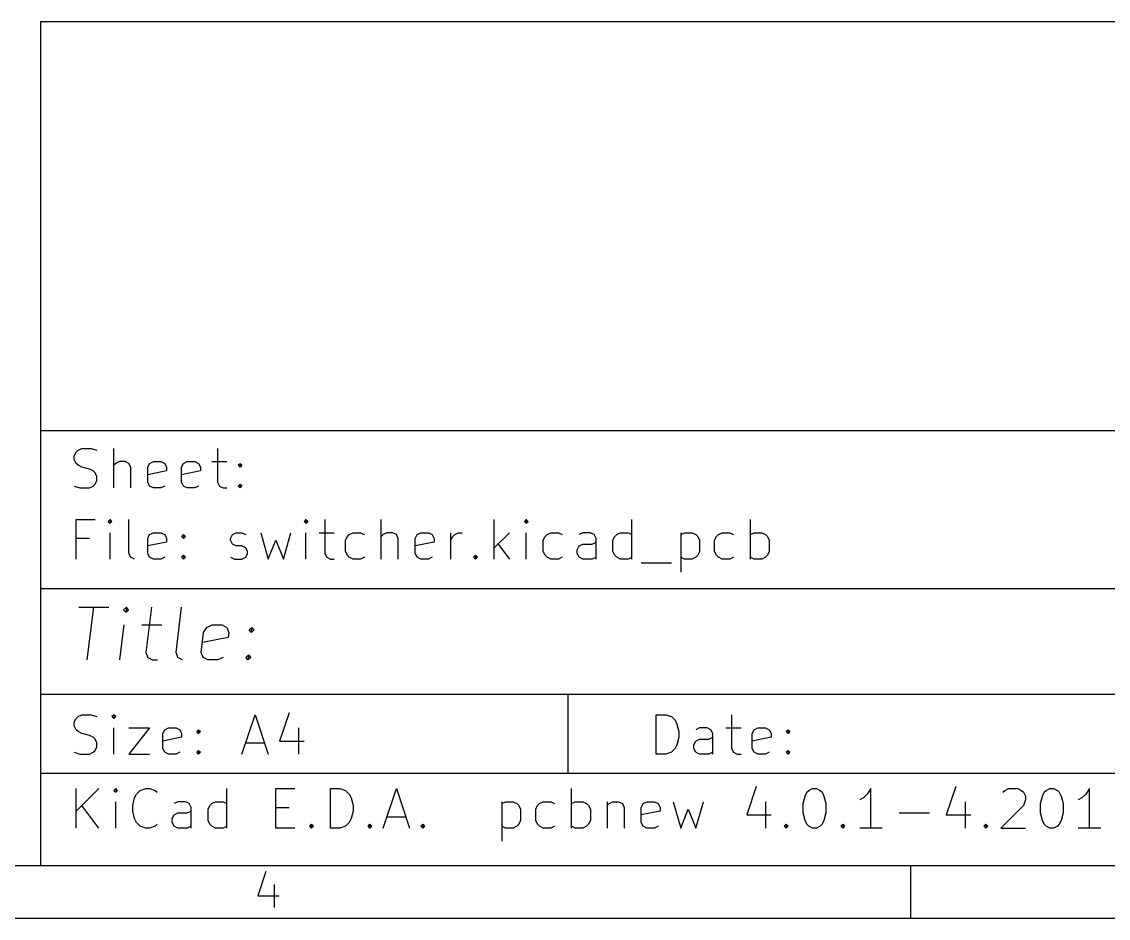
# Model space of a CAD drawing. Extents: x 10 to 287, y -200 to -10.
# Drawn here: x 176.29 to 217.5, y -200.01 to -166.01 of the extents above; entities that cross this region are included whole.
import ezdxf

# ---------------------------------------------------------------- set-up
doc = ezdxf.new("R2010")
doc.units = 0
doc.header["$MEASUREMENT"] = 0
doc.layers.add('BLACK', color=7, linetype='CONTINUOUS')

msp = doc.modelspace()

# ---------------------------------------------------------------- linework, layer by layer
at = {"layer": 'Black'}
for p, q in [((177.002, -166.007), (177.002, -198.007)), ((285.002, -166.007), (177.002, -166.007)), ((177.002, -181.507), (285.002, -181.507)), ((178.288, -182.471), (178.359, -182.329)), ((178.288, -182.614), (178.288, -182.471)), ((178.359, -182.329), (178.431, -182.257)), ((178.431, -182.257), (178.574, -182.186)), ((178.574, -182.186), (178.931, -182.186)), ((178.931, -182.186), (179.145, -182.257)), ((179.788, -183.686), (179.788, -182.186)), ((183.716, -182.186), (183.716, -183.471)), ((178.359, -182.757), (178.288, -182.614)), ((178.431, -182.829), (178.359, -182.757)), ((178.574, -182.9), (178.431, -182.829)), ((178.859, -182.971), (178.574, -182.9)), ((179.859, -182.757), (179.788, -182.829)), ((180.002, -182.686), (179.859, -182.757)), ((180.216, -182.686), (180.002, -182.686)), ((180.359, -182.757), (180.216, -182.686)), ((180.431, -182.9), (180.359, -182.757)), ((180.431, -183.686), (180.431, -182.9)), ((181.074, -182.9), (181.145, -182.757)), ((181.074, -183.471), (181.074, -182.9)), ((181.145, -182.757), (181.288, -182.686)), ((181.288, -182.686), (181.574, -182.686)), ((181.574, -182.686), (181.716, -182.757)), ((181.716, -182.757), (181.788, -182.9)), ((181.788, -182.9), (181.788, -183.043)), ((182.359, -182.9), (182.431, -182.757)), ((182.359, -183.471), (182.359, -182.9)), ((182.431, -182.757), (182.574, -182.686)), ((182.574, -182.686), (182.859, -182.686)), ((182.859, -182.686), (183.002, -182.757)), ((183.002, -182.757), (183.074, -182.9)), ((183.074, -182.9), (183.074, -183.043)), ((183.502, -182.686), (184.074, -182.686)), ((184.502, -182.829), (184.574, -182.757)), ((184.574, -182.9), (184.502, -182.829)), ((184.574, -182.757), (184.645, -182.829)), ((184.574, -182.757), (184.574, -182.9)), ((184.645, -182.829), (184.574, -182.9)), ((179.002, -183.043), (178.859, -182.971)), ((179.074, -183.114), (179.002, -183.043)), ((179.145, -183.257), (179.074, -183.114)), ((179.145, -183.4), (179.145, -183.257)), ((181.788, -183.043), (181.074, -183.186)), ((183.074, -183.043), (182.359, -183.186)), ((178.288, -183.614), (178.502, -183.686)), ((178.502, -183.686), (178.859, -183.686)), ((178.859, -183.686), (179.002, -183.614)), ((179.002, -183.614), (179.074, -183.543)), ((179.074, -183.543), (179.145, -183.4)), ((181.145, -183.614), (181.074, -183.471)), ((181.288, -183.686), (181.145, -183.614)), ((181.574, -183.686), (181.288, -183.686)), ((181.716, -183.614), (181.574, -183.686)), ((182.431, -183.614), (182.359, -183.471)), ((182.574, -183.686), (182.431, -183.614)), ((182.859, -183.686), (182.574, -183.686)), ((183.002, -183.614), (182.859, -183.686)), ((183.716, -183.471), (183.788, -183.614)), ((183.788, -183.614), (183.931, -183.686)), ((183.931, -183.686), (184.074, -183.686)), ((184.502, -183.614), (184.574, -183.543)), ((184.574, -183.686), (184.502, -183.614)), ((184.574, -183.543), (184.645, -183.614)), ((184.574, -183.543), (184.574, -183.686)), ((184.645, -183.614), (184.574, -183.686)), ((178.359, -186.386), (178.359, -184.886)), ((178.359, -184.886), (179.074, -184.886)), ((179.645, -184.886), (179.574, -184.957)), ((179.574, -184.957), (179.645, -185.029)), ((179.716, -184.957), (179.645, -184.886)), ((179.645, -184.886), (179.645, -185.029)), ((179.645, -185.029), (179.716, -184.957)), ((180.359, -186.171), (180.359, -184.886)), ((187.074, -184.886), (187.002, -184.957)), ((187.002, -184.957), (187.074, -185.029)), ((187.145, -184.957), (187.074, -184.886)), ((187.074, -184.886), (187.074, -185.029)), ((187.074, -185.029), (187.145, -184.957)), ((187.788, -184.886), (187.788, -186.171)), ((189.931, -186.386), (189.931, -184.886)), ((194.216, -186.386), (194.216, -184.886)), ((195.431, -184.886), (195.359, -184.957)), ((195.359, -184.957), (195.431, -185.029)), ((195.502, -184.957), (195.431, -184.886)), ((195.431, -184.886), (195.431, -185.029)), ((195.431, -185.029), (195.502, -184.957)), ((199.431, -186.386), (199.431, -184.886)), ((203.931, -186.386), (203.931, -184.886)), ((179.645, -186.386), (179.645, -185.386)), ((181.145, -185.457), (181.288, -185.386)), ((181.288, -185.386), (181.574, -185.386)), ((181.574, -185.386), (181.716, -185.457)), ((184.288, -185.457), (184.431, -185.386)), ((184.431, -185.386), (184.645, -185.386)), ((184.645, -185.386), (184.788, -185.457)), ((185.359, -185.386), (185.645, -186.386)), ((186.216, -186.386), (186.502, -185.386)), ((187.074, -186.386), (187.074, -185.386)), ((187.574, -185.386), (188.145, -185.386)), ((188.716, -185.457), (188.859, -185.386)), ((188.859, -185.386), (189.145, -185.386)), ((189.145, -185.386), (189.288, -185.457)), ((190.145, -185.386), (190.002, -185.457)), ((190.359, -185.386), (190.145, -185.386)), ((190.502, -185.457), (190.359, -185.386)), ((191.288, -185.457), (191.431, -185.386)), ((191.431, -185.386), (191.716, -185.386)), ((191.716, -185.386), (191.859, -185.457)), ((192.574, -186.386), (192.574, -185.386)), ((192.716, -185.457), (192.859, -185.386)), ((192.859, -185.386), (193.002, -185.386)), ((194.788, -185.386), (194.216, -185.957)), ((195.431, -186.386), (195.431, -185.386)), ((196.216, -185.457), (196.359, -185.386)), ((196.359, -185.386), (196.645, -185.386)), ((196.645, -185.386), (196.788, -185.457)), ((197.574, -185.386), (197.431, -185.457)), ((197.859, -185.386), (197.574, -185.386)), ((198.002, -185.457), (197.859, -185.386)), ((198.859, -185.457), (199.002, -185.386)), ((199.002, -185.386), (199.288, -185.386)), ((199.288, -185.386), (199.431, -185.457)), ((201.288, -185.386), (201.288, -186.886)), ((201.288, -185.457), (201.431, -185.386)), ((201.431, -185.386), (201.716, -185.386)), ((201.716, -185.386), (201.859, -185.457)), ((202.716, -185.457), (202.859, -185.386)), ((202.859, -185.386), (203.145, -185.386)), ((203.145, -185.386), (203.288, -185.457)), ((203.931, -185.457), (204.074, -185.386)), ((204.074, -185.386), (204.359, -185.386)), ((204.359, -185.386), (204.502, -185.457)), ((178.859, -185.6), (178.359, -185.6)), ((181.074, -185.6), (181.145, -185.457)), ((181.074, -186.171), (181.074, -185.6)), ((181.788, -185.743), (181.074, -185.886)), ((181.716, -185.457), (181.788, -185.6)), ((181.788, -185.6), (181.788, -185.743)), ((182.359, -185.529), (182.431, -185.457)), ((182.431, -185.6), (182.359, -185.529)), ((182.431, -185.457), (182.502, -185.529)), ((182.431, -185.457), (182.431, -185.6)), ((182.502, -185.529), (182.431, -185.6)), ((184.216, -185.6), (184.288, -185.457)), ((184.216, -185.671), (184.216, -185.6)), ((184.288, -185.814), (184.216, -185.671)), ((184.431, -185.886), (184.288, -185.814)), ((185.645, -186.386), (185.931, -185.671)), ((185.931, -185.671), (186.216, -186.386)), ((188.574, -185.671), (188.645, -185.529)), ((188.574, -186.1), (188.574, -185.671)), ((188.645, -185.529), (188.716, -185.457)), ((190.002, -185.457), (189.931, -185.529)), ((190.574, -185.6), (190.502, -185.457)), ((190.574, -186.386), (190.574, -185.6)), ((191.216, -185.6), (191.288, -185.457)), ((191.216, -186.171), (191.216, -185.6)), ((191.931, -185.743), (191.216, -185.886)), ((191.859, -185.457), (191.931, -185.6)), ((191.931, -185.6), (191.931, -185.743)), ((192.574, -185.671), (192.645, -185.529)), ((192.645, -185.529), (192.716, -185.457)), ((194.359, -185.814), (194.788, -186.386)), ((196.074, -185.671), (196.145, -185.529)), ((196.074, -186.1), (196.074, -185.671)), ((196.145, -185.529), (196.216, -185.457)), ((197.431, -185.886), (197.574, -185.814)), ((197.574, -185.814), (197.931, -185.814)), ((197.931, -185.814), (198.074, -185.743)), ((198.074, -185.6), (198.002, -185.457)), ((198.074, -186.386), (198.074, -185.6)), ((198.716, -185.671), (198.788, -185.529)), ((198.716, -186.1), (198.716, -185.671)), ((198.788, -185.529), (198.859, -185.457)), ((201.859, -185.457), (201.931, -185.529)), ((201.931, -185.529), (202.002, -185.671)), ((202.002, -185.671), (202.002, -186.1)), ((202.574, -185.671), (202.645, -185.529)), ((202.574, -186.1), (202.574, -185.671)), ((202.645, -185.529), (202.716, -185.457)), ((204.502, -185.457), (204.574, -185.529)), ((204.574, -185.529), (204.645, -185.671)), ((204.645, -185.671), (204.645, -186.1)), ((180.431, -186.314), (180.359, -186.171)), ((181.145, -186.314), (181.074, -186.171)), ((182.359, -186.314), (182.431, -186.243)), ((182.431, -186.243), (182.502, -186.314)), ((182.431, -186.243), (182.431, -186.386)), ((184.645, -185.886), (184.431, -185.886)), ((184.788, -185.957), (184.645, -185.886)), ((184.859, -186.1), (184.788, -185.957)), ((184.788, -186.314), (184.859, -186.171)), ((184.859, -186.171), (184.859, -186.1)), ((187.788, -186.171), (187.859, -186.314)), ((188.645, -186.243), (188.574, -186.1)), ((188.716, -186.314), (188.645, -186.243)), ((191.288, -186.314), (191.216, -186.171)), ((193.431, -186.314), (193.502, -186.243)), ((193.502, -186.243), (193.574, -186.314)), ((193.502, -186.243), (193.502, -186.386)), ((196.145, -186.243), (196.074, -186.1)), ((196.216, -186.314), (196.145, -186.243)), ((197.359, -186.029), (197.431, -185.886)), ((197.359, -186.171), (197.359, -186.029)), ((197.431, -186.314), (197.359, -186.171)), ((198.788, -186.243), (198.716, -186.1)), ((198.859, -186.314), (198.788, -186.243)), ((201.931, -186.243), (201.859, -186.314)), ((202.002, -186.1), (201.931, -186.243)), ((202.645, -186.243), (202.574, -186.1)), ((202.716, -186.314), (202.645, -186.243)), ((204.574, -186.243), (204.502, -186.314)), ((204.645, -186.1), (204.574, -186.243)), ((180.574, -186.386), (180.431, -186.314)), ((181.288, -186.386), (181.145, -186.314)), ((181.574, -186.386), (181.288, -186.386)), ((181.716, -186.314), (181.574, -186.386)), ((182.431, -186.386), (182.359, -186.314)), ((182.502, -186.314), (182.431, -186.386)), ((184.216, -186.314), (184.359, -186.386)), ((184.359, -186.386), (184.645, -186.386)), ((184.645, -186.386), (184.788, -186.314)), ((187.859, -186.314), (188.002, -186.386)), ((188.002, -186.386), (188.145, -186.386)), ((188.859, -186.386), (188.716, -186.314)), ((189.145, -186.386), (188.859, -186.386)), ((189.288, -186.314), (189.145, -186.386)), ((191.431, -186.386), (191.288, -186.314)), ((191.716, -186.386), (191.431, -186.386)), ((191.859, -186.314), (191.716, -186.386)), ((193.502, -186.386), (193.431, -186.314)), ((193.574, -186.314), (193.502, -186.386)), ((196.359, -186.386), (196.216, -186.314)), ((196.645, -186.386), (196.359, -186.386)), ((196.788, -186.314), (196.645, -186.386)), ((197.574, -186.386), (197.431, -186.314)), ((197.931, -186.386), (197.574, -186.386)), ((198.074, -186.314), (197.931, -186.386)), ((199.002, -186.386), (198.859, -186.314)), ((199.288, -186.386), (199.002, -186.386)), ((199.431, -186.314), (199.288, -186.386)), ((199.788, -186.529), (200.931, -186.529)), ((201.431, -186.386), (201.288, -186.314)), ((201.716, -186.386), (201.431, -186.386)), ((201.859, -186.314), (201.716, -186.386)), ((202.859, -186.386), (202.716, -186.314)), ((203.145, -186.386), (202.859, -186.386)), ((203.288, -186.314), (203.145, -186.386)), ((204.074, -186.386), (203.931, -186.314)), ((204.359, -186.386), (204.074, -186.386)), ((204.502, -186.314), (204.359, -186.386)), ((177.002, -187.507), (285.002, -187.507)), ((178.455, -188.212), (179.597, -188.212)), ((178.776, -190.212), (179.026, -188.212)), ((180.264, -188.212), (180.157, -188.307)), ((180.157, -188.307), (180.24, -188.402)), ((180.264, -188.212), (180.24, -188.402)), ((180.24, -188.402), (180.347, -188.307)), ((180.347, -188.307), (180.264, -188.212)), ((181.216, -188.212), (181.002, -189.926)), ((182.145, -189.926), (182.359, -188.212)), ((180.014, -190.212), (180.181, -188.879)), ((180.847, -188.879), (181.609, -188.879)), ((183.193, -189.164), (183.312, -188.974)), ((183.312, -188.974), (183.514, -188.879)), ((183.514, -188.879), (183.895, -188.879)), ((183.895, -188.879), (184.074, -188.974)), ((184.074, -188.974), (184.145, -189.164)), ((184.919, -189.069), (185.026, -188.974)), ((185.002, -189.164), (184.919, -189.069)), ((185.026, -188.974), (185.002, -189.164)), ((185.109, -189.069), (185.002, -189.164)), ((185.026, -188.974), (185.109, -189.069)), ((183.097, -189.926), (183.193, -189.164)), ((184.121, -189.355), (183.145, -189.545)), ((184.145, -189.164), (184.121, -189.355)), ((181.002, -189.926), (181.074, -190.117)), ((182.216, -190.117), (182.145, -189.926)), ((183.169, -190.117), (183.097, -189.926)), ((181.074, -190.117), (181.252, -190.212)), ((181.252, -190.212), (181.443, -190.212)), ((182.395, -190.212), (182.216, -190.117)), ((183.347, -190.212), (183.169, -190.117)), ((183.728, -190.212), (183.347, -190.212)), ((183.931, -190.117), (183.728, -190.212)), ((184.788, -190.117), (184.895, -190.021)), ((184.871, -190.212), (184.788, -190.117)), ((184.895, -190.021), (184.871, -190.212)), ((184.978, -190.117), (184.871, -190.212)), ((184.895, -190.021), (184.978, -190.117)), ((177.002, -191.507), (285.002, -191.507)), ((197.002, -191.507), (197.002, -194.507)), ((178.288, -192.571), (178.359, -192.429)), ((178.359, -192.429), (178.431, -192.357)), ((178.431, -192.357), (178.574, -192.286)), ((178.574, -192.286), (178.931, -192.286)), ((178.931, -192.286), (179.145, -192.357)), ((179.788, -192.286), (179.716, -192.357)), ((179.716, -192.357), (179.788, -192.429)), ((179.859, -192.357), (179.788, -192.286)), ((179.788, -192.286), (179.788, -192.429)), ((179.788, -192.429), (179.859, -192.357)), ((184.645, -193.786), (185.145, -192.286)), ((185.145, -192.286), (185.645, -193.786)), ((186.431, -192.214), (186.074, -193.286)), ((200.359, -193.786), (200.359, -192.286)), ((200.359, -192.286), (200.716, -192.286)), ((200.716, -192.286), (200.931, -192.357)), ((200.931, -192.357), (201.074, -192.5)), ((203.216, -192.286), (203.216, -193.571)), ((178.288, -192.714), (178.288, -192.571)), ((178.359, -192.857), (178.288, -192.714)), ((179.788, -193.786), (179.788, -192.786)), ((180.359, -192.786), (181.145, -192.786)), ((181.145, -192.786), (180.359, -193.786)), ((181.716, -192.857), (181.859, -192.786)), ((181.859, -192.786), (182.145, -192.786)), ((182.145, -192.786), (182.288, -192.857)), ((186.788, -192.786), (186.788, -193.786)), ((201.074, -192.5), (201.145, -192.643)), ((201.145, -192.643), (201.216, -192.929)), ((202.002, -192.786), (201.859, -192.857)), ((202.288, -192.786), (202.002, -192.786)), ((202.431, -192.857), (202.288, -192.786)), ((203.002, -192.786), (203.574, -192.786)), ((204.074, -192.857), (204.216, -192.786)), ((204.216, -192.786), (204.502, -192.786)), ((204.502, -192.786), (204.645, -192.857)), ((178.431, -192.929), (178.359, -192.857)), ((178.574, -193), (178.431, -192.929)), ((178.859, -193.071), (178.574, -193)), ((179.002, -193.143), (178.859, -193.071)), ((179.074, -193.214), (179.002, -193.143)), ((179.145, -193.357), (179.074, -193.214)), ((181.645, -193), (181.716, -192.857)), ((181.645, -193.571), (181.645, -193)), ((182.359, -193.143), (181.645, -193.286)), ((182.288, -192.857), (182.359, -193)), ((182.359, -193), (182.359, -193.143)), ((182.931, -192.929), (183.002, -192.857)), ((183.002, -193), (182.931, -192.929)), ((183.002, -192.857), (183.074, -192.929)), ((183.002, -192.857), (183.002, -193)), ((183.074, -192.929), (183.002, -193)), ((201.216, -193.143), (201.145, -193.429)), ((201.216, -192.929), (201.216, -193.143)), ((201.859, -193.286), (202.002, -193.214)), ((202.002, -193.214), (202.359, -193.214)), ((202.359, -193.214), (202.502, -193.143)), ((202.502, -193), (202.431, -192.857)), ((202.502, -193.786), (202.502, -193)), ((204.002, -193), (204.074, -192.857)), ((204.002, -193.571), (204.002, -193)), ((204.716, -193.143), (204.002, -193.286)), ((204.645, -192.857), (204.716, -193)), ((204.716, -193), (204.716, -193.143)), ((205.288, -192.929), (205.359, -192.857)), ((205.359, -193), (205.288, -192.929)), ((205.359, -192.857), (205.431, -192.929)), ((205.359, -192.857), (205.359, -193)), ((205.431, -192.929), (205.359, -193)), ((179.002, -193.714), (179.074, -193.643)), ((179.074, -193.643), (179.145, -193.5)), ((179.145, -193.5), (179.145, -193.357)), ((181.716, -193.714), (181.645, -193.571)), ((182.931, -193.714), (183.002, -193.643)), ((183.002, -193.643), (183.074, -193.714)), ((183.002, -193.643), (183.002, -193.786)), ((184.788, -193.357), (185.502, -193.357)), ((186.074, -193.286), (187.002, -193.286)), ((201.074, -193.571), (200.931, -193.714)), ((201.145, -193.429), (201.074, -193.571)), ((201.788, -193.429), (201.859, -193.286)), ((201.788, -193.571), (201.788, -193.429)), ((201.859, -193.714), (201.788, -193.571)), ((203.216, -193.571), (203.288, -193.714)), ((204.074, -193.714), (204.002, -193.571)), ((205.288, -193.714), (205.359, -193.643)), ((205.359, -193.643), (205.431, -193.714)), ((205.359, -193.643), (205.359, -193.786)), ((178.288, -193.714), (178.502, -193.786)), ((178.502, -193.786), (178.859, -193.786)), ((178.859, -193.786), (179.002, -193.714)), ((180.359, -193.786), (181.145, -193.786)), ((181.859, -193.786), (181.716, -193.714)), ((182.145, -193.786), (181.859, -193.786)), ((182.288, -193.714), (182.145, -193.786)), ((183.002, -193.786), (182.931, -193.714)), ((183.074, -193.714), (183.002, -193.786)), ((200.716, -193.786), (200.359, -193.786)), ((200.931, -193.714), (200.716, -193.786)), ((202.002, -193.786), (201.859, -193.714)), ((202.359, -193.786), (202.002, -193.786)), ((202.502, -193.714), (202.359, -193.786)), ((203.288, -193.714), (203.431, -193.786)), ((203.431, -193.786), (203.574, -193.786)), ((204.216, -193.786), (204.074, -193.714)), ((204.502, -193.786), (204.216, -193.786)), ((204.645, -193.714), (204.502, -193.786)), ((205.359, -193.786), (205.288, -193.714)), ((205.431, -193.714), (205.359, -193.786)), ((177.002, -194.507), (285.002, -194.507)), ((178.359, -196.586), (178.359, -195.086)), ((179.216, -195.086), (178.359, -195.943)), ((179.859, -195.086), (179.788, -195.157)), ((179.788, -195.157), (179.859, -195.229)), ((179.931, -195.157), (179.859, -195.086)), ((179.859, -195.086), (179.859, -195.229)), ((179.859, -195.229), (179.931, -195.157)), ((180.574, -195.443), (180.645, -195.3)), ((180.645, -195.3), (180.788, -195.157)), ((180.788, -195.157), (181.002, -195.086)), ((181.002, -195.086), (181.145, -195.086)), ((181.145, -195.086), (181.359, -195.157)), ((181.359, -195.157), (181.431, -195.229)), ((184.074, -196.586), (184.074, -195.086)), ((185.931, -196.586), (185.931, -195.086)), ((185.931, -195.086), (186.645, -195.086)), ((188.002, -196.586), (188.002, -195.086)), ((188.002, -195.086), (188.359, -195.086)), ((188.359, -195.086), (188.574, -195.157)), ((188.574, -195.157), (188.716, -195.3)), ((188.716, -195.3), (188.788, -195.443)), ((190.002, -196.586), (190.502, -195.086)), ((190.502, -195.086), (191.002, -196.586)), ((197.145, -196.586), (197.145, -195.086)), ((204.145, -195.014), (203.788, -196.086)), ((206.002, -195.371), (206.074, -195.229)), ((206.074, -195.229), (206.145, -195.157)), ((206.145, -195.157), (206.288, -195.086)), ((206.288, -195.086), (206.431, -195.086)), ((206.431, -195.086), (206.574, -195.157)), ((206.574, -195.157), (206.645, -195.229)), ((206.645, -195.229), (206.716, -195.371)), ((208.359, -195.3), (208.216, -195.443)), ((208.502, -195.086), (208.359, -195.3)), ((208.502, -196.586), (208.502, -195.086)), ((211.716, -195.014), (211.359, -196.086)), ((213.502, -195.229), (213.574, -195.157)), ((213.574, -195.157), (213.716, -195.086)), ((213.716, -195.086), (214.074, -195.086)), ((214.074, -195.086), (214.216, -195.157)), ((214.216, -195.157), (214.288, -195.229)), ((214.288, -195.229), (214.359, -195.371)), ((215.002, -195.371), (215.074, -195.229)), ((215.074, -195.229), (215.145, -195.157)), ((215.145, -195.157), (215.288, -195.086)), ((215.288, -195.086), (215.431, -195.086)), ((215.431, -195.086), (215.574, -195.157)), ((215.574, -195.157), (215.645, -195.229)), ((215.645, -195.229), (215.716, -195.371)), ((216.645, -195.3), (216.502, -195.443)), ((216.788, -195.086), (216.645, -195.3)), ((216.788, -196.586), (216.788, -195.086)), ((179.216, -196.586), (178.574, -195.729)), ((179.859, -196.586), (179.859, -195.586)), ((180.502, -195.729), (180.574, -195.443)), ((180.502, -195.943), (180.502, -195.729)), ((182.216, -195.586), (182.074, -195.657)), ((182.502, -195.586), (182.216, -195.586)), ((182.645, -195.657), (182.502, -195.586)), ((182.716, -195.8), (182.645, -195.657)), ((183.359, -195.871), (183.431, -195.729)), ((183.431, -195.729), (183.502, -195.657)), ((183.502, -195.657), (183.645, -195.586)), ((183.645, -195.586), (183.931, -195.586)), ((183.931, -195.586), (184.074, -195.657)), ((188.788, -195.443), (188.859, -195.729)), ((188.859, -195.729), (188.859, -195.943)), ((194.502, -195.586), (194.502, -197.086)), ((194.502, -195.657), (194.645, -195.586)), ((194.645, -195.586), (194.931, -195.586)), ((194.931, -195.586), (195.074, -195.657)), ((195.074, -195.657), (195.145, -195.729)), ((195.145, -195.729), (195.216, -195.871)), ((195.788, -195.871), (195.859, -195.729)), ((195.859, -195.729), (195.931, -195.657)), ((195.931, -195.657), (196.074, -195.586)), ((196.074, -195.586), (196.359, -195.586)), ((196.359, -195.586), (196.502, -195.657)), ((197.145, -195.657), (197.288, -195.586)), ((197.288, -195.586), (197.574, -195.586)), ((197.574, -195.586), (197.716, -195.657)), ((197.716, -195.657), (197.788, -195.729)), ((197.788, -195.729), (197.859, -195.871)), ((198.502, -195.586), (198.502, -196.586)), ((198.502, -195.729), (198.574, -195.657)), ((198.574, -195.657), (198.716, -195.586)), ((198.716, -195.586), (198.931, -195.586)), ((198.931, -195.586), (199.074, -195.657)), ((199.074, -195.657), (199.145, -195.8)), ((199.788, -195.8), (199.859, -195.657)), ((199.859, -195.657), (200.002, -195.586)), ((200.002, -195.586), (200.288, -195.586)), ((200.288, -195.586), (200.431, -195.657)), ((200.431, -195.657), (200.502, -195.8)), ((201.002, -195.586), (201.288, -196.586)), ((201.859, -196.586), (202.145, -195.586)), ((204.502, -195.586), (204.502, -196.586)), ((205.931, -195.657), (206.002, -195.371)), ((205.931, -196.014), (205.931, -195.657)), ((206.716, -195.371), (206.788, -195.657)), ((206.788, -195.657), (206.788, -196.014)), ((208.216, -195.443), (208.074, -195.514)), ((212.074, -195.586), (212.074, -196.586)), ((214.288, -195.729), (213.431, -196.586)), ((214.359, -195.514), (214.288, -195.729)), ((214.359, -195.371), (214.359, -195.514)), ((214.931, -195.657), (215.002, -195.371)), ((214.931, -196.014), (214.931, -195.657)), ((215.716, -195.371), (215.788, -195.657)), ((215.788, -195.657), (215.788, -196.014)), ((216.502, -195.443), (216.359, -195.514)), ((180.574, -196.229), (180.502, -195.943)), ((182.002, -196.229), (182.074, -196.086)), ((182.074, -196.086), (182.216, -196.014)), ((182.216, -196.014), (182.574, -196.014)), ((182.574, -196.014), (182.716, -195.943)), ((182.716, -196.586), (182.716, -195.8)), ((183.359, -196.3), (183.359, -195.871)), ((185.931, -195.8), (186.431, -195.8)), ((188.859, -195.943), (188.788, -196.229)), ((195.216, -195.871), (195.216, -196.3)), ((195.788, -196.3), (195.788, -195.871)), ((197.859, -195.871), (197.859, -196.3)), ((199.145, -195.8), (199.145, -196.586)), ((199.788, -196.371), (199.788, -195.8)), ((200.502, -195.943), (199.788, -196.086)), ((200.502, -195.8), (200.502, -195.943)), ((201.288, -196.586), (201.574, -195.871)), ((201.574, -195.871), (201.859, -196.586)), ((203.788, -196.086), (204.716, -196.086)), ((206.002, -196.3), (205.931, -196.014)), ((206.788, -196.014), (206.716, -196.3)), ((209.574, -196.014), (210.716, -196.014)), ((211.359, -196.086), (212.288, -196.086)), ((215.002, -196.3), (214.931, -196.014)), ((215.788, -196.014), (215.716, -196.3)), ((180.645, -196.371), (180.574, -196.229)), ((180.788, -196.514), (180.645, -196.371)), ((181.002, -196.586), (180.788, -196.514)), ((181.359, -196.514), (181.145, -196.586)), ((181.431, -196.443), (181.359, -196.514)), ((182.002, -196.371), (182.002, -196.229)), ((182.074, -196.514), (182.002, -196.371)), ((182.216, -196.586), (182.074, -196.514)), ((182.716, -196.514), (182.574, -196.586)), ((183.431, -196.443), (183.359, -196.3)), ((183.502, -196.514), (183.431, -196.443)), ((183.645, -196.586), (183.502, -196.514)), ((184.074, -196.514), (183.931, -196.586)), ((187.216, -196.514), (187.288, -196.443)), ((187.288, -196.586), (187.216, -196.514)), ((187.288, -196.443), (187.359, -196.514)), ((187.288, -196.443), (187.288, -196.586)), ((187.359, -196.514), (187.288, -196.586)), ((188.574, -196.514), (188.359, -196.586)), ((188.716, -196.371), (188.574, -196.514)), ((188.788, -196.229), (188.716, -196.371)), ((189.431, -196.514), (189.502, -196.443)), ((189.502, -196.586), (189.431, -196.514)), ((189.502, -196.443), (189.574, -196.514)), ((189.502, -196.443), (189.502, -196.586)), ((189.574, -196.514), (189.502, -196.586)), ((190.145, -196.157), (190.859, -196.157)), ((191.431, -196.514), (191.502, -196.443)), ((191.502, -196.586), (191.431, -196.514)), ((191.502, -196.443), (191.574, -196.514)), ((191.502, -196.443), (191.502, -196.586)), ((191.574, -196.514), (191.502, -196.586)), ((194.645, -196.586), (194.502, -196.514)), ((195.074, -196.514), (194.931, -196.586)), ((195.145, -196.443), (195.074, -196.514)), ((195.216, -196.3), (195.145, -196.443)), ((195.859, -196.443), (195.788, -196.3)), ((195.931, -196.514), (195.859, -196.443)), ((196.074, -196.586), (195.931, -196.514)), ((196.502, -196.514), (196.359, -196.586)), ((197.288, -196.586), (197.145, -196.514)), ((197.716, -196.514), (197.574, -196.586)), ((197.788, -196.443), (197.716, -196.514)), ((197.859, -196.3), (197.788, -196.443)), ((199.859, -196.514), (199.788, -196.371)), ((200.002, -196.586), (199.859, -196.514)), ((200.431, -196.514), (200.288, -196.586)), ((205.216, -196.514), (205.288, -196.443)), ((205.288, -196.586), (205.216, -196.514)), ((205.288, -196.443), (205.359, -196.514)), ((205.288, -196.443), (205.288, -196.586)), ((205.359, -196.514), (205.288, -196.586)), ((206.074, -196.443), (206.002, -196.3)), ((206.145, -196.514), (206.074, -196.443)), ((206.288, -196.586), (206.145, -196.514)), ((206.574, -196.514), (206.431, -196.586)), ((206.645, -196.443), (206.574, -196.514)), ((206.716, -196.3), (206.645, -196.443)), ((207.359, -196.514), (207.431, -196.443)), ((207.431, -196.586), (207.359, -196.514)), ((207.431, -196.443), (207.502, -196.514)), ((207.431, -196.443), (207.431, -196.586)), ((207.502, -196.514), (207.431, -196.586)), ((212.788, -196.514), (212.859, -196.443)), ((212.859, -196.586), (212.788, -196.514)), ((212.859, -196.443), (212.931, -196.514)), ((212.859, -196.443), (212.859, -196.586)), ((212.931, -196.514), (212.859, -196.586)), ((215.074, -196.443), (215.002, -196.3)), ((215.145, -196.514), (215.074, -196.443)), ((215.288, -196.586), (215.145, -196.514)), ((215.574, -196.514), (215.431, -196.586)), ((215.645, -196.443), (215.574, -196.514)), ((215.716, -196.3), (215.645, -196.443)), ((181.145, -196.586), (181.002, -196.586)), ((182.574, -196.586), (182.216, -196.586)), ((183.931, -196.586), (183.645, -196.586)), ((186.645, -196.586), (185.931, -196.586)), ((188.359, -196.586), (188.002, -196.586)), ((194.931, -196.586), (194.645, -196.586)), ((196.359, -196.586), (196.074, -196.586)), ((197.574, -196.586), (197.288, -196.586)), ((200.288, -196.586), (200.002, -196.586)), ((206.431, -196.586), (206.288, -196.586)), ((208.931, -196.586), (208.074, -196.586)), ((213.431, -196.586), (214.359, -196.586)), ((215.431, -196.586), (215.288, -196.586)), ((217.216, -196.586), (216.359, -196.586)), ((12, -198.007), (285.002, -198.007)), ((177.002, -198.007), (285.002, -198.007)), ((210, -198.007), (210, -200.007)), ((185.557, -198.233), (185.248, -199.162)), ((185.867, -198.729), (185.867, -199.595)), ((185.248, -199.162), (186.052, -199.162)), ((10, -200.007), (287.002, -200.007))]:
    msp.add_line(p, q, dxfattribs=at)

doc.saveas('drawing.dxf')
